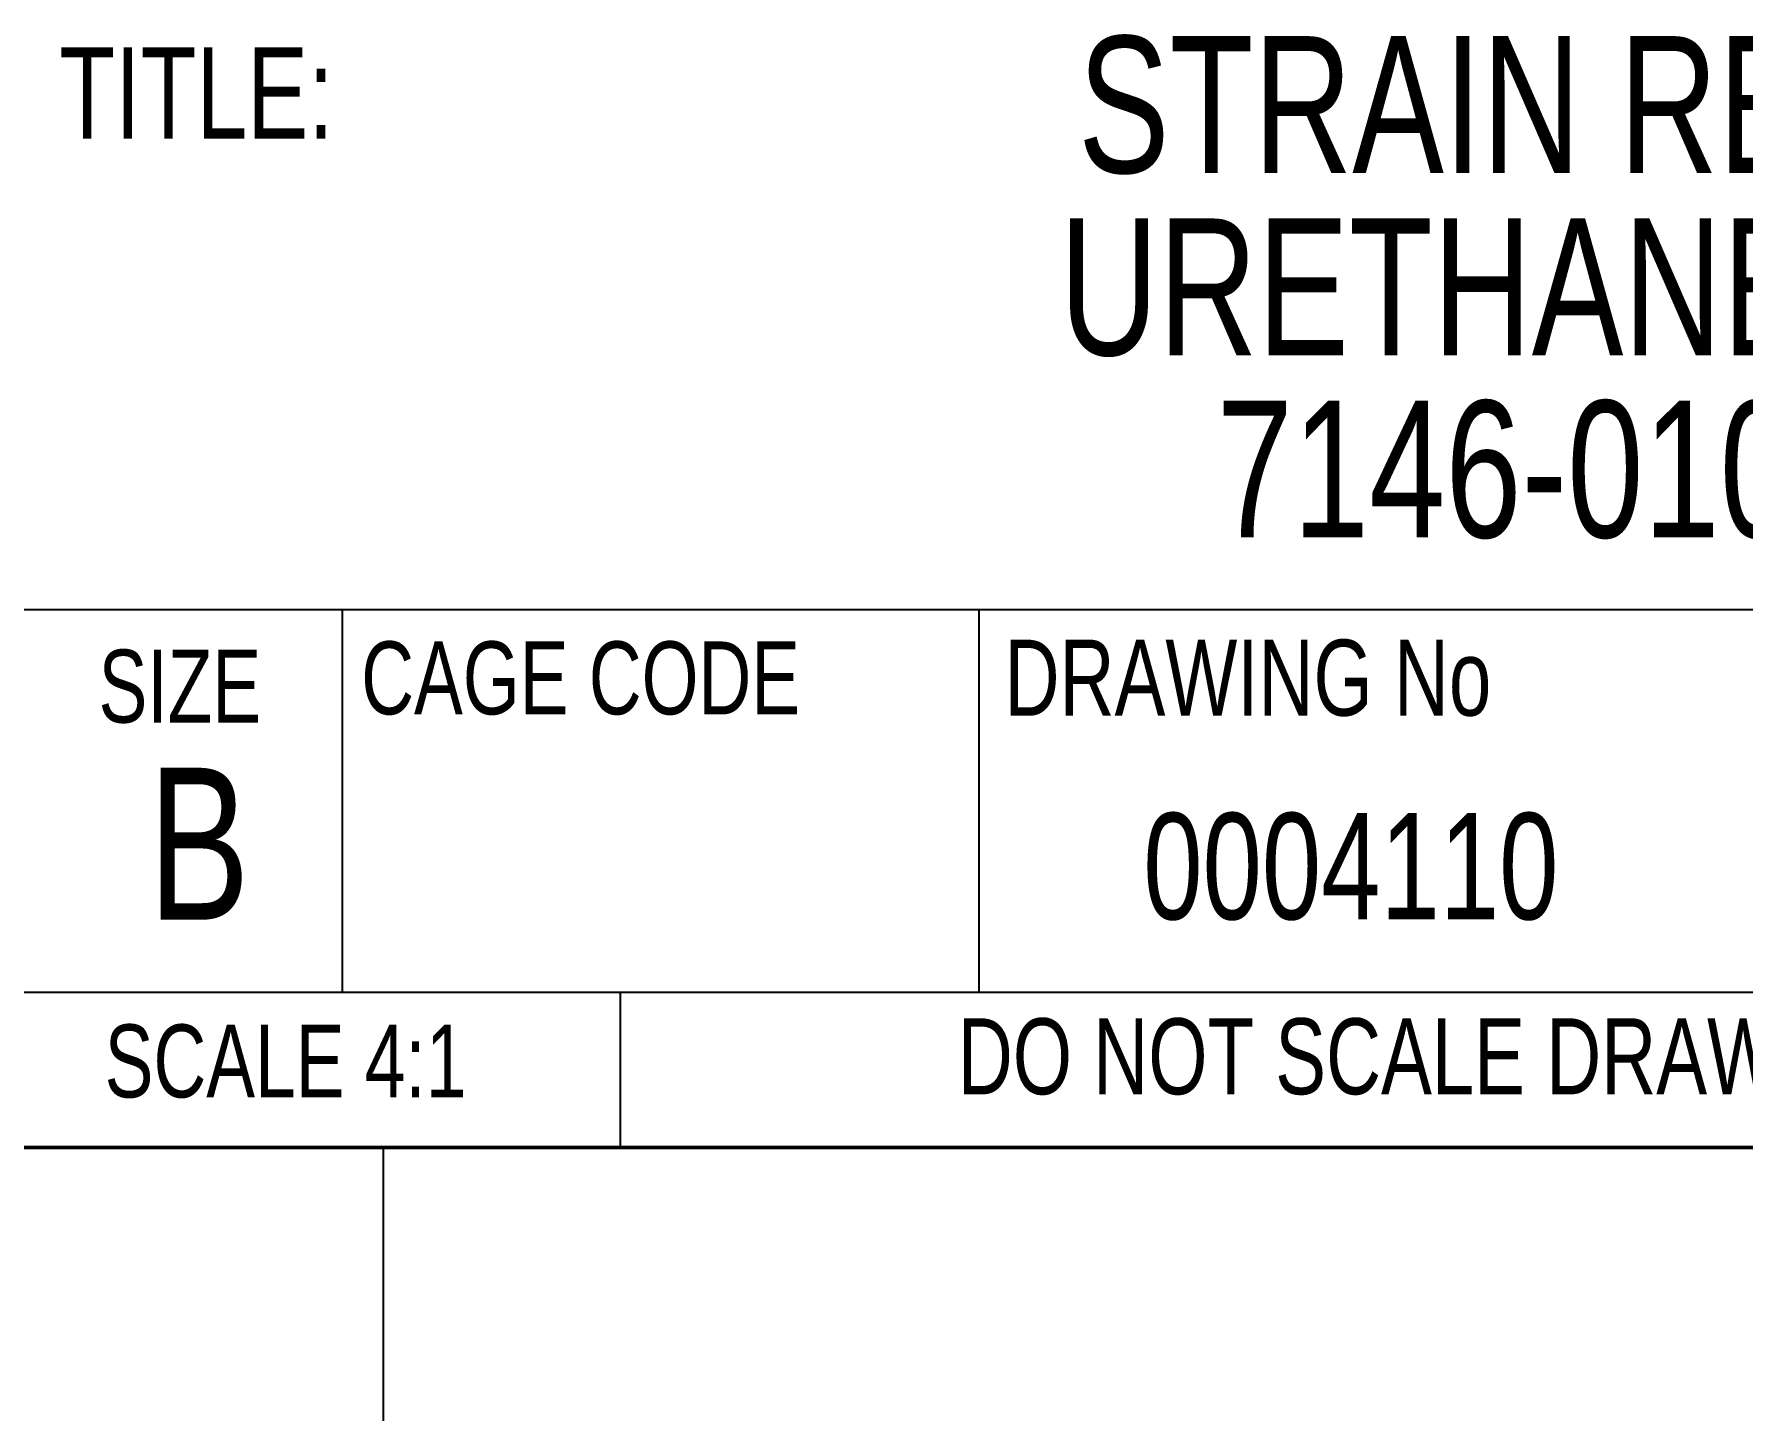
# Model space of a CAD drawing. Header units: millimetres. Extents: x 1 to 107, y 1 to 69.
# Drawn here: x 77.92 to 92.8, y 0.79 to 12.87 of the extents above; entities that cross this region are included whole.
import ezdxf

# ---------------------------------------------------------------- set-up
doc = ezdxf.new("R2010")
doc.units = ezdxf.units.MM
doc.header["$LTSCALE"] = 0.25
doc.layers.add('FORMAT', color=7, linetype='Continuous')
doc.styles.add('SLDTEXTSTYLE0', font='TXT', dxfattribs={"width": 0.75})

# ---------------------------------------------------------------- blocks, each defined once
blk = doc.blocks.new('Creare PDM Title Block')
at = {"color": 7, "linetype": 'Continuous', "lineweight": 18}
blk.add_line((57.15, 3.175), (136.521, 3.175), dxfattribs=at)
at = {"layer": 'FORMAT'}
for p, q in [((109.537, 7.86), (136.521, 7.86)), ((112.35, 7.86), (112.35, 4.527)), ((117.896, 7.86), (117.896, 4.527)), ((109.537, 4.527), (136.525, 4.527)), ((114.773, 4.527), (114.773, 3.175))]:
    blk.add_line(p, q, dxfattribs=at)
at = {"color": 7, "linetype": 'Continuous', "lineweight": 0, "attachment_point": 1, "style": 'SLDTEXTSTYLE0'}
for s, insert, char_height in [('TITLE:', (109.888, 12.754), 0.7937), ('CAGE CODE', (112.517, 7.581), 0.635), ('DRAWING No', (118.119, 7.596), 0.6615), ('SIZE', (110.23, 7.509), 0.635)]:
    blk.add_mtext(s, dxfattribs=dict(at, insert=insert, char_height=char_height))
blk = doc.blocks.new('SW_NOTE_2')
at = {"color": 0, "linetype": 'Continuous', "lineweight": 0, "attachment_point": 2, "style": 'SLDTEXTSTYLE0'}
for s, insert, char_height in [('STRAIN RELIEF', (4.986, 1.535), 1.19063), ('URETHANE 60A', (4.891, -0.053), 1.19063), ('7146-01008', (4.933, -1.64), 1.1906)]:
    blk.add_mtext(s, dxfattribs=dict(at, insert=insert, char_height=char_height))

msp = doc.modelspace()

# ---------------------------------------------------------------- linework, layer by layer
at = {"color": 7, "linetype": 'Continuous', "lineweight": 50}
msp.add_line((104.775, 3.175), (3.175, 3.175), dxfattribs=at)
at = {"color": 7, "linetype": 'Continuous', "lineweight": 25}
msp.add_line((80.963, 3.175), (80.963, 0.794), dxfattribs=at)

# ---------------------------------------------------------------- block references
at = {"color": 7, "linetype": 'Continuous'}
msp.add_blockref('Creare PDM Title Block', (-31.746, 0), dxfattribs=at)
at = {"color": 7, "linetype": 'Continuous', "lineweight": 0}
msp.add_blockref('SW_NOTE_2', (86.473, 11.317), dxfattribs=at)

# ---------------------------------------------------------------- texts
at = {"color": 7, "linetype": 'Continuous', "lineweight": 0, "style": 'SLDTEXTSTYLE0'}
for s, insert, char_height, attachment_point in [('B', (78.915, 6.481), 1.323, 1), ('0004110', (87.581, 6.087), 0.926, 1), ('SCALE 4:1', (78.537, 4.245), 0.635, 1), ('DO NOT SCALE DRAWING', (90.131, 4.299), 0.66146, 2)]:
    msp.add_mtext(s, dxfattribs=dict(at, insert=insert, char_height=char_height, attachment_point=attachment_point))

doc.saveas('drawing.dxf')
